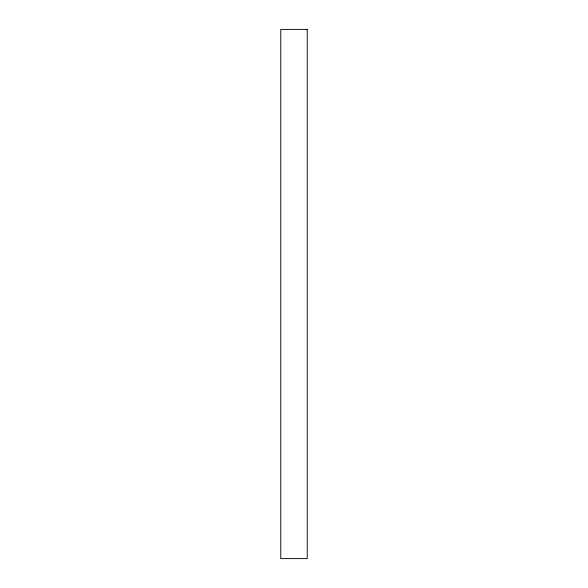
<?xml version="1.0" encoding="UTF-8"?>
<svg xmlns="http://www.w3.org/2000/svg" width="588" height="588" viewBox="0 0 588 588"><rect width="100%" height="100%" fill="white"/><g stroke="black" fill="none" stroke-linecap="round" stroke-linejoin="round"><path stroke-width="0.88" d="M307.23 29.4L280.77 29.4L280.77 558.6L307.23 558.6L307.23 29.4"/></g></svg>
